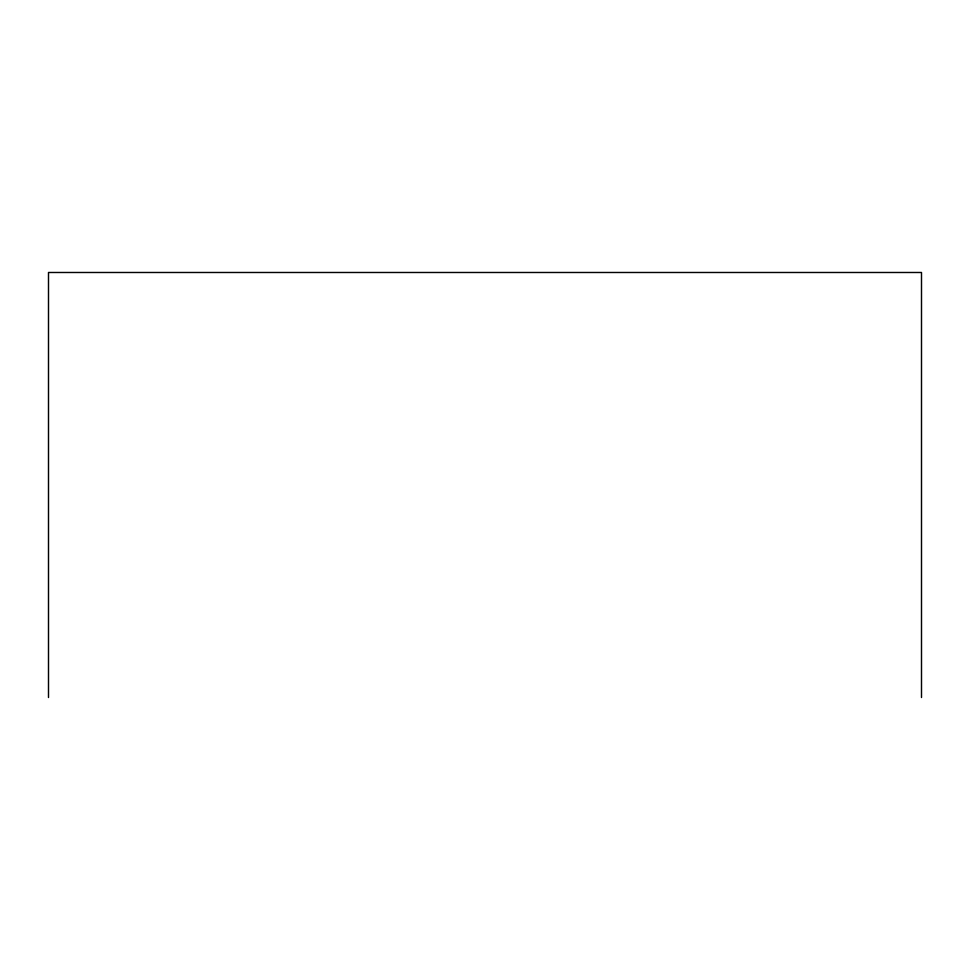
<?xml version="1.0" encoding="UTF-8"?>
<svg xmlns="http://www.w3.org/2000/svg" width="970" height="970" viewBox="0 0 970 970"><rect width="100%" height="100%" fill="white"/><g stroke="black" fill="none" stroke-linecap="round" stroke-linejoin="round"><path stroke-width="1.45" d="M921.5 697.515L921.5 272.485L48.5 272.485L48.5 697.515"/></g></svg>
